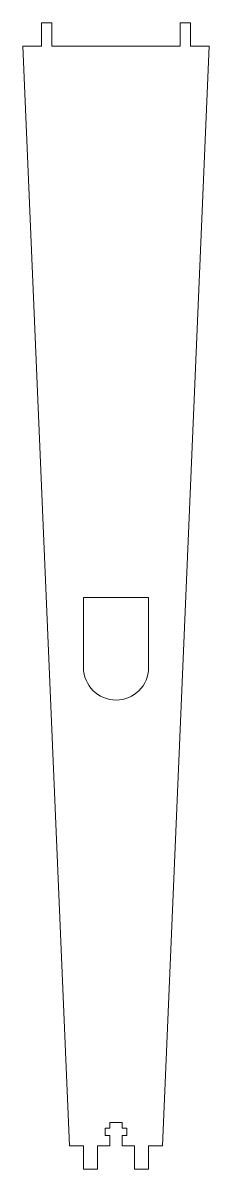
# Model space of a CAD drawing. Header units: inches. Extents: x -2 to 0, y 19 to 31.3.
import ezdxf

# ---------------------------------------------------------------- set-up
doc = ezdxf.new("R2010")
doc.units = ezdxf.units.IN
doc.header["$MEASUREMENT"] = 0

msp = doc.modelspace()

# ---------------------------------------------------------------- linework, layer by layer
at = {"color": 1, "linetype": 'Continuous', "lineweight": 5}
for p, q in [((-1.804, 31.326), (-1.804, 31.076)), ((-1.694, 31.326), (-1.804, 31.326)), ((-1.694, 31.076), (-1.694, 31.326)), ((-0.314, 31.326), (-0.314, 31.076)), ((-0.204, 31.326), (-0.314, 31.326)), ((-0.204, 31.076), (-0.204, 31.326)), ((-2.004, 31.076), (-1.504, 19.276)), ((-1.804, 31.076), (-2.004, 31.076)), ((-0.314, 31.076), (-1.694, 31.076)), ((-0.504, 19.276), (-0.004, 31.076)), ((-0.004, 31.076), (-0.204, 31.076)), ((-0.654, 25.159), (-1.354, 25.159)), ((-1.354, 25.159), (-1.354, 24.409)), ((-0.654, 24.409), (-0.654, 25.159)), ((-1.121, 19.466), (-1.071, 19.466)), ((-1.121, 19.386), (-1.121, 19.466)), ((-1.071, 19.526), (-0.937, 19.526)), ((-1.071, 19.466), (-1.071, 19.526)), ((-0.937, 19.526), (-0.937, 19.466)), ((-0.937, 19.466), (-0.887, 19.466)), ((-0.887, 19.466), (-0.887, 19.386)), ((-1.071, 19.386), (-1.121, 19.386)), ((-1.071, 19.276), (-1.071, 19.386)), ((-0.937, 19.386), (-0.937, 19.276)), ((-0.887, 19.386), (-0.937, 19.386)), ((-1.504, 19.276), (-1.354, 19.276)), ((-1.354, 19.276), (-1.354, 19.026)), ((-1.204, 19.276), (-1.071, 19.276)), ((-1.204, 19.026), (-1.204, 19.276)), ((-0.937, 19.276), (-0.804, 19.276)), ((-0.804, 19.276), (-0.804, 19.026)), ((-0.654, 19.276), (-0.504, 19.276)), ((-0.654, 19.026), (-0.654, 19.276)), ((-1.354, 19.026), (-1.204, 19.026)), ((-0.804, 19.026), (-0.654, 19.026))]:
    msp.add_line(p, q, dxfattribs=at)
msp.add_arc((-1.004, 24.409), 0.35, 180, 0, dxfattribs=at)

doc.saveas('drawing.dxf')
